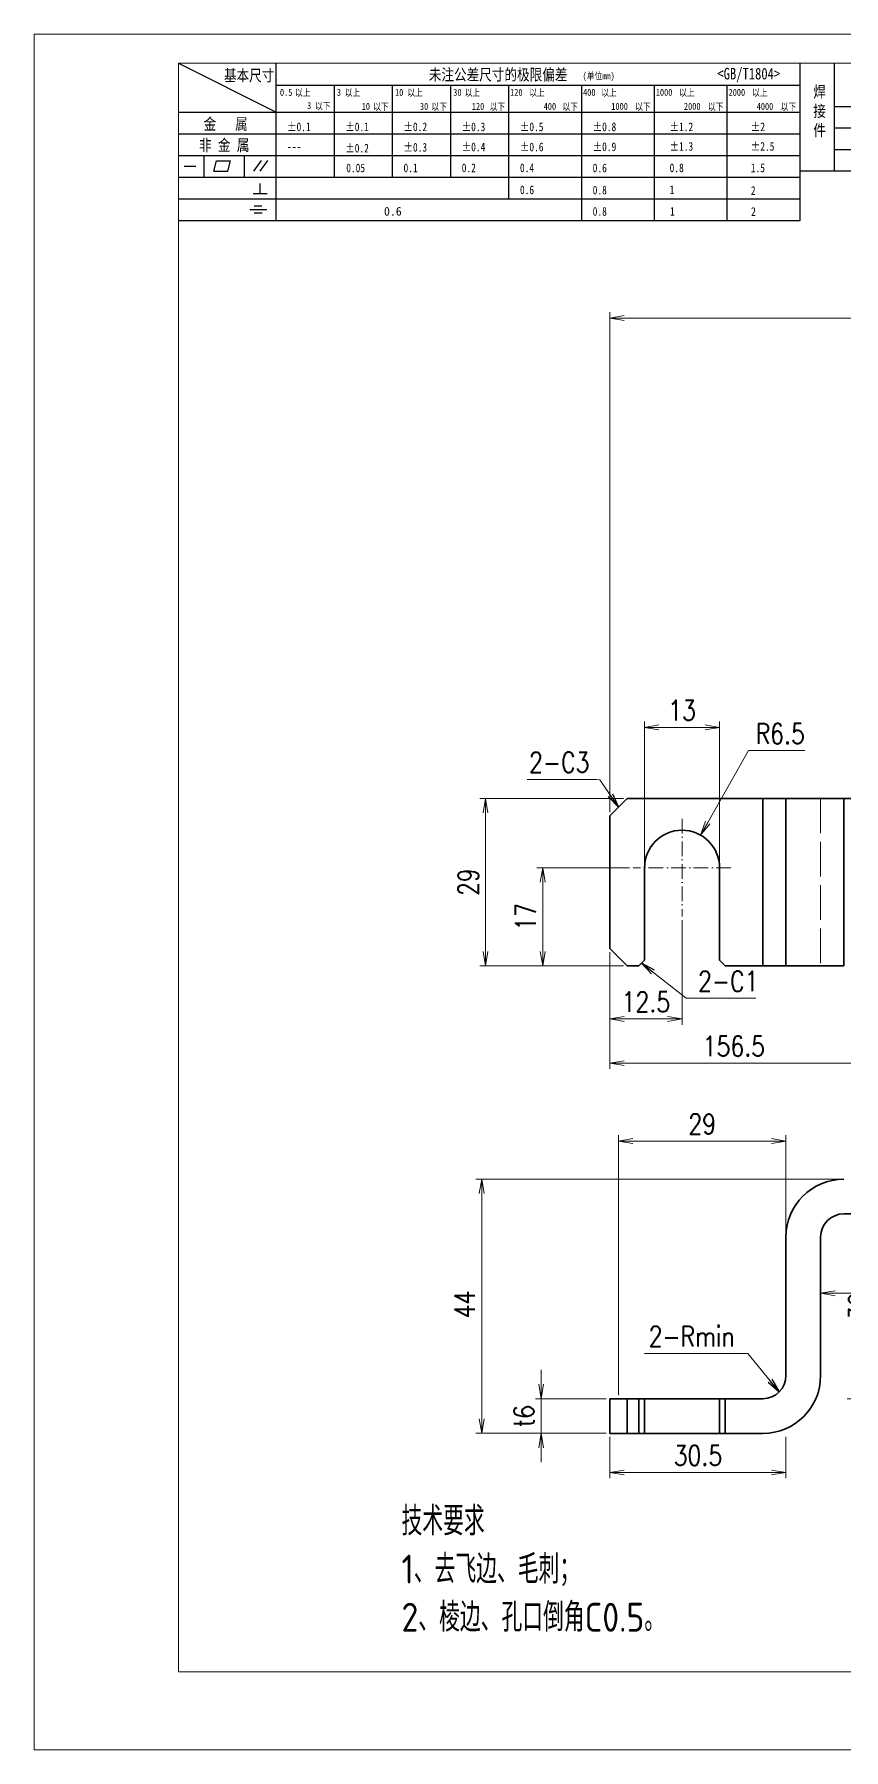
# Model space of a CAD drawing. Header units: millimetres. Extents: x -49992 to 104182, y -50696 to 36476.
# Drawn here: x -49991.8 to -49851.6, y 35659 to 35956 of the extents above; entities that cross this region are included whole.
import ezdxf

# ---------------------------------------------------------------- set-up
doc = ezdxf.new("R2010")
doc.units = ezdxf.units.MM
doc.header["$LTSCALE"] = 0.5
for name, pattern in [('AM_ISO02W050x2', [3.75, 3, -0.75]), ('AM_ISO08W050x2', [9, 6, -0.75, 1.5, -0.75]), ('DASHDOT', [18.5, 12, -3, 0.5, -3]), ('DASHED', [15, 12, -3])]:
    doc.linetypes.add(name, pattern=pattern)
for name, color, linetype, lineweight in [('中心线', 2, 'AM_ISO08W050x2', 18), ('图框', 7, 'Continuous', 18), ('标注线', 3, 'Continuous', 18), ('粗实线', 7, 'Continuous', 35), ('虚线', 1, 'AM_ISO02W050x2', 18)]:
    doc.layers.add(name, color=color, linetype=linetype, lineweight=lineweight)
doc.layers.add('图\\M+19E79\\M+195B6\\M+18E9A', color=7, linetype='Continuous')
doc.layers.add('打印', color=7, linetype='Continuous', lineweight=15, plot=False)
doc.layers.add('打印-禁用', color=7, linetype='Continuous', lineweight=15, plot=False)
doc.styles.add('DIM', font='romans.shx', dxfattribs={"width": 0.8, "bigfont": 'bigfont.shx'})
doc.styles.add('国标', font='simfang.ttf', dxfattribs={"width": 0.8})
doc.styles.add('机械长仿宋', font='gbenor.shx', dxfattribs={"height": 1, "bigfont": 'gbcbig.shx'})
doc.dimstyles.new('DEH 1-1', dxfattribs={"dimtxt": 3.5, "dimasz": 2.5, "dimexe": 1, "dimexo": 0.625, "dimgap": 1.2, "dimtad": 1, "dimtoh": 1, "dimdsep": 46, "dimtxsty": 'DIM', "dimblk": 'OPEN', "dimcen": 0, "dimclrd": 8, "dimclre": 8, "dimclrt": 2, "dimazin": 2, "dimtfac": 0.5, "dimtmove": 0, "dimatfit": 3, "dimldrblk": 'OPEN', "dimfxl": 0, "dimtolj": 2, "dimlwd": 18, "dimlwe": 18, "dimarcsym": 0})
doc.dimstyles.new('DEH 1-1$0', dxfattribs={"dimtxt": 3.5, "dimasz": 2.5, "dimexe": 1, "dimexo": 0.625, "dimgap": 1.2, "dimtad": 1, "dimzin": 9, "dimdsep": 46, "dimtxsty": 'DIM', "dimblk": 'OPEN', "dimcen": 0, "dimclrd": 8, "dimclre": 8, "dimclrt": 2, "dimazin": 2, "dimtfac": 0.5, "dimtmove": 0, "dimatfit": 3, "dimldrblk": 'OPEN', "dimfxl": 0, "dimtolj": 2, "dimlwd": 18, "dimlwe": 18, "dimarcsym": 0})
doc.dimstyles.new('DEH 1-1$4', dxfattribs={"dimtxt": 3.5, "dimasz": 2.5, "dimexe": 1, "dimexo": 0.625, "dimgap": 1.2, "dimtad": 1, "dimtoh": 1, "dimdsep": 46, "dimtxsty": 'DIM', "dimblk": 'OPEN', "dimcen": 0, "dimclrd": 8, "dimclre": 8, "dimclrt": 2, "dimazin": 2, "dimtfac": 0.5, "dimtofl": 0, "dimtmove": 0, "dimatfit": 3, "dimldrblk": 'OPEN', "dimfxl": 0, "dimtolj": 2, "dimlwd": 18, "dimlwe": 18, "dimarcsym": 0})

# ---------------------------------------------------------------- blocks, each defined once
blk = doc.blocks.new('GZDEH零件A3图框V01版')
at = {"layer": '图\\M+19E79\\M+195B6\\M+18E9A', "color": 9}
for p, q in [((2882.49, -1554.46), (2899.37, -1562.92)), ((2899.37, -1581.67), (2899.37, -1554.46)), ((2990.09, -1581.67), (2990.09, -1554.46)), ((2996.09, -1573.08), (2996.09, -1554.46)), ((2899.37, -1558.24), (2990.09, -1558.24)), ((2909.45, -1574.17), (2909.45, -1558.24)), ((2919.53, -1574.17), (2919.53, -1558.24)), ((2929.61, -1574.17), (2929.61, -1558.24)), ((2939.69, -1577.92), (2939.69, -1558.24)), ((2952.29, -1581.67), (2952.29, -1558.24)), ((2964.89, -1581.67), (2964.89, -1558.24)), ((2977.49, -1581.67), (2977.49, -1558.24)), ((2996.09, -1561.98), (3113.09, -1561.98)), ((2882.49, -1562.92), (2990.09, -1562.92)), ((2882.49, -1566.67), (2990.09, -1566.67)), ((2996.09, -1565.68), (3113.09, -1565.68)), ((2882.49, -1570.42), (2990.09, -1570.42)), ((2886.92, -1574.12), (2886.92, -1570.42)), ((2893.91, -1574.12), (2893.91, -1570.42)), ((2996.09, -1569.38), (3113.09, -1569.38)), ((2883.43, -1572.27), (2885.49, -1572.27)), ((2888.59, -1573.16), (2889.07, -1571.37)), ((2888.59, -1573.16), (2891, -1573.16)), ((2889.07, -1571.37), (2891.48, -1571.37)), ((2891, -1573.16), (2891.48, -1571.37)), ((2895.52, -1573.16), (2896.85, -1571.3)), ((2896.6, -1573.16), (2897.94, -1571.3)), ((2990.09, -1573.08), (3113.09, -1573.08)), ((2882.49, -1574.17), (2990.09, -1574.17)), ((2895.42, -1577.05), (2897.81, -1577.05)), ((2896.58, -1577.05), (2896.58, -1575.28)), ((2882.49, -1577.92), (2990.09, -1577.92)), ((2894.79, -1579.77), (2897.77, -1579.77)), ((2895.57, -1579.17), (2896.92, -1579.17)), ((2882.49, -1581.67), (2990.09, -1581.67)), ((2895.57, -1580.37), (2896.93, -1580.37))]:
    blk.add_line(p, q, dxfattribs=at)
at = {"layer": '图框', "linetype": 'Continuous'}
for p, q in [((2882.49, -1554.46), (2882.49, -1832.96)), ((3272.49, -1554.46), (2882.49, -1554.46)), ((2882.49, -1832.96), (3272.49, -1832.96))]:
    blk.add_line(p, q, dxfattribs=at)
at = {"layer": '打印-禁用', "linetype": 'Continuous'}
for p, q in [((2857.49, -1549.46), (2857.49, -1846.46)), ((3277.49, -1549.46), (2857.49, -1549.46)), ((2857.49, -1846.46), (3277.49, -1846.46))]:
    blk.add_line(p, q, dxfattribs=at)
at = {"layer": '图\\M+19E79\\M+195B6\\M+18E9A', "color": 9, "style": '国标', "width": 0.8}
for s, height, p in [('基本尺寸', 2, (2890.33, -1557.58)), ('未注公差尺寸的极限偏差', 2, (2925.81, -1557.44)), ('<GB/T1804>', 2, (2975.78, -1557.27)), ('30', 1.2, (2930.04, -1560.11)), ('金   属', 2, (2886.82, -1565.98)), ('±0.1', 1.5, (2901.27, -1566.23)), ('±0.1', 1.5, (2911.35, -1566.23)), ('±0.2', 1.5, (2921.43, -1566.23)), ('±0.3', 1.5, (2931.51, -1566.23)), ('±0.5', 1.5, (2941.59, -1566.23)), ('±0.8', 1.5, (2954.19, -1566.23)), ('±1.2', 1.5, (2967.51, -1566.23)), ('±2', 1.5, (2981.58, -1566.23)), ('非 金 属', 2, (2886.02, -1569.65)), ('±0.3', 1.5, (2921.43, -1569.77)), ('±0.4', 1.5, (2931.51, -1569.71)), ('±0.6', 1.5, (2941.59, -1569.71)), ('±0.9', 1.5, (2954.19, -1569.68)), ('±1.3', 1.5, (2967.51, -1569.62)), ('±2.5', 1.5, (2981.58, -1569.61)), ('---', 1.5, (2901.27, -1569.65)), ('±0.2', 1.5, (2911.35, -1569.92)), ('0.1', 1.5, (2921.43, -1573.34)), ('0.2', 1.5, (2931.51, -1573.33)), ('0.4', 1.5, (2941.59, -1573.33)), ('0.6', 1.5, (2954.19, -1573.35)), ('0.8', 1.5, (2967.51, -1573.33)), ('1.5', 1.5, (2981.58, -1573.34)), ('0.6', 1.5, (2941.59, -1577.14)), ('0.8', 1.5, (2954.19, -1577.17)), ('1', 1.5, (2967.51, -1577.12)), ('2', 1.5, (2981.58, -1577.26)), ('0.8', 1.5, (2954.19, -1580.87)), ('1', 1.5, (2967.59, -1580.86)), ('2', 1.5, (2981.62, -1580.89))]:
    blk.add_text(s, height=height, dxfattribs=at).set_placement(p)
at = {"layer": '图\\M+19E79\\M+195B6\\M+18E9A', "color": 9, "lineweight": 15, "style": '国标', "width": 0.8}
for s, p in [('(单位mm)', (2952.44, -1557.27)), ('0.5', (2900.03, -1560.11)), ('以上', (2902.64, -1560.16)), ('3', (2909.88, -1560.11)), ('以上', (2911.25, -1560.16)), ('10', (2919.96, -1560.11)), ('以上', (2922.09, -1560.16)), ('以上', (2932.02, -1560.16)), ('120', (2939.88, -1560.11)), ('以上', (2943.21, -1560.16)), ('400', (2952.52, -1560.11)), ('以上', (2955.68, -1560.16)), ('1000', (2965.12, -1560.11)), ('以上', (2969.16, -1560.16)), ('2000', (2977.72, -1560.11)), ('以上', (2981.8, -1560.16)), ('3', (2904.73, -1562.41)), ('以下', (2906.1, -1562.46)), ('10', (2914.19, -1562.54)), ('以下', (2916.18, -1562.59)), ('30', (2924.27, -1562.54)), ('以下', (2926.26, -1562.59)), ('120', (2933.26, -1562.54)), ('以下', (2936.34, -1562.59)), ('400', (2945.7, -1562.54)), ('以下', (2948.94, -1562.59)), ('1000', (2957.41, -1562.54)), ('以下', (2961.54, -1562.59)), ('2000', (2969.99, -1562.54)), ('以下', (2974.14, -1562.59)), ('4000', (2982.59, -1562.54)), ('以下', (2986.74, -1562.59))]:
    blk.add_text(s, height=1.2, dxfattribs=at).set_placement(p)
at = {"layer": '图\\M+19E79\\M+195B6\\M+18E9A', "color": 9, "lineweight": 13, "style": '国标'}
blk.add_text('0.6', height=1.5, dxfattribs=at).set_placement((2918.05, -1580.85))
at = {"layer": '图\\M+19E79\\M+195B6\\M+18E9A', "color": 9, "insert": (2992.39, -1558.41), "char_height": 2, "width": 3.1877, "attachment_point": 1, "style": '国标'}
blk.add_mtext('焊\\P接\\P件', dxfattribs=at)
at = {"layer": '图\\M+19E79\\M+195B6\\M+18E9A', "color": 9, "insert": (2911.51, -1573.37), "char_height": 1.5, "attachment_point": 7, "style": '国标'}
blk.add_mtext_dynamic_manual_height_columns('0.05', width=5.1982, gutter_width=12.5, heights=[0], dxfattribs=at)
blk = doc.blocks.new('DEH A3')
at = {"layer": '图框'}
blk.add_blockref('GZDEH零件A3图框V01版', (-2857.49, 1846.46), dxfattribs=at)
blk = doc.blocks.new('_Open')
at = {"color": 0, "linetype": 'ByBlock', "lineweight": -2}
for p, q in [((-1, 0.17), (0, 0)), ((-1, -0.17), (0, 0)), ((0, 0), (-1, 0))]:
    blk.add_line(p, q, dxfattribs=at)
blk = doc.blocks.new('*D41')
at = {"layer": 'Defpoints', "color": 0, "transparency": 16777216}
for p in [(-49861.58, 35764.33), (-49861.58, 35747.73), (-49890.58, 35719.73)]:
    blk.add_point(p, dxfattribs=at)
at = {"layer": '标注线', "color": 8, "lineweight": 18, "transparency": 16777216}
for p, q in [((-49890.58, 35720.35), (-49890.58, 35765.33)), ((-49861.58, 35748.35), (-49861.58, 35765.33)), ((-49888.08, 35764.33), (-49864.08, 35764.33))]:
    blk.add_line(p, q, dxfattribs=at)
at = {"layer": '标注线', "color": 8, "lineweight": 18, "transparency": 16777216, "xscale": 2.5, "yscale": 2.5, "zscale": 2.5, "rotation": 180}
blk.add_blockref('_Open', (-49890.58, 35764.33), dxfattribs=at)
at = {"layer": '标注线', "color": 8, "lineweight": 18, "transparency": 16777216, "xscale": 2.5, "yscale": 2.5, "zscale": 2.5}
blk.add_blockref('_Open', (-49861.58, 35764.33), dxfattribs=at)
at = {"layer": '标注线', "color": 2, "transparency": 16777216, "insert": (-49876.08, 35767.28), "char_height": 3.5, "attachment_point": 5, "style": 'DIM'}
blk.add_mtext('\\A2;29', dxfattribs=at)
blk = doc.blocks.new('*D42')
at = {"layer": 'Defpoints', "color": 0, "transparency": 16777216}
for p in [(-49892.08, 35719.73), (-49903.98, 35713.73), (-49892.08, 35713.73)]:
    blk.add_point(p, dxfattribs=at)
at = {"layer": '标注线', "color": 8, "lineweight": 18, "transparency": 16777216}
for p, q in [((-49903.98, 35722.23), (-49903.98, 35724.73)), ((-49892.71, 35719.73), (-49904.98, 35719.73)), ((-49903.98, 35719.73), (-49903.98, 35713.73)), ((-49892.71, 35713.73), (-49904.98, 35713.73)), ((-49903.98, 35711.23), (-49903.98, 35708.73))]:
    blk.add_line(p, q, dxfattribs=at)
at = {"layer": '标注线', "color": 8, "lineweight": 18, "transparency": 16777216, "xscale": 2.5, "yscale": 2.5, "zscale": 2.5}
for p, rotation in [((-49903.98, 35719.73), 270), ((-49903.98, 35713.73), 90)]:
    blk.add_blockref('_Open', p, dxfattribs=dict(at, rotation=rotation))
at = {"layer": '标注线', "color": 2, "transparency": 16777216, "insert": (-49906.93, 35716.73), "char_height": 3.5, "attachment_point": 5, "rotation": 90, "style": 'DIM'}
blk.add_mtext('\\A2;t6', dxfattribs=at)
blk = doc.blocks.new('*D43')
at = {"layer": 'Defpoints', "color": 0, "transparency": 16777216}
for p in [(-49914.26, 35757.73), (-49851.58, 35757.73), (-49892.08, 35713.73)]:
    blk.add_point(p, dxfattribs=at)
at = {"layer": '标注线', "color": 8, "lineweight": 18, "transparency": 16777216}
for p, q in [((-49852.21, 35757.73), (-49915.26, 35757.73)), ((-49914.26, 35716.23), (-49914.26, 35755.23)), ((-49892.71, 35713.73), (-49915.26, 35713.73))]:
    blk.add_line(p, q, dxfattribs=at)
at = {"layer": '标注线', "color": 8, "lineweight": 18, "transparency": 16777216, "xscale": 2.5, "yscale": 2.5, "zscale": 2.5}
for p, rotation in [((-49914.26, 35757.73), 90), ((-49914.26, 35713.73), 270)]:
    blk.add_blockref('_Open', p, dxfattribs=dict(at, rotation=rotation))
at = {"layer": '标注线', "color": 2, "transparency": 16777216, "insert": (-49917.21, 35736.05), "char_height": 3.5, "attachment_point": 5, "rotation": 90, "style": 'DIM'}
blk.add_mtext('\\A2;44', dxfattribs=at)
blk = doc.blocks.new('*D44')
at = {"layer": 'Defpoints', "color": 0, "transparency": 16777216}
for p in [(-49913.62, 35823.66), (-49889.08, 35823.66), (-49889.08, 35794.66)]:
    blk.add_point(p, dxfattribs=at)
at = {"layer": '标注线', "color": 8, "lineweight": 18, "transparency": 16777216}
for p, q in [((-49889.71, 35823.66), (-49914.62, 35823.66)), ((-49913.62, 35797.16), (-49913.62, 35821.16)), ((-49889.71, 35794.66), (-49914.62, 35794.66))]:
    blk.add_line(p, q, dxfattribs=at)
at = {"layer": '标注线', "color": 8, "lineweight": 18, "transparency": 16777216, "xscale": 2.5, "yscale": 2.5, "zscale": 2.5}
for p, rotation in [((-49913.62, 35823.66), 90), ((-49913.62, 35794.66), 270)]:
    blk.add_blockref('_Open', p, dxfattribs=dict(at, rotation=rotation))
at = {"layer": '标注线', "color": 2, "transparency": 16777216, "insert": (-49916.57, 35809.16), "char_height": 3.5, "attachment_point": 5, "rotation": 90, "style": 'DIM'}
blk.add_mtext('\\A2;29', dxfattribs=at)
blk = doc.blocks.new('*D45')
at = {"layer": 'Defpoints', "color": 0, "transparency": 16777216}
for p in [(-49903.7, 35811.66), (-49888.03, 35811.66), (-49889.08, 35794.66)]:
    blk.add_point(p, dxfattribs=at)
at = {"layer": '标注线', "color": 8, "lineweight": 18, "transparency": 16777216}
for p, q in [((-49888.66, 35811.66), (-49904.7, 35811.66)), ((-49903.7, 35797.16), (-49903.7, 35809.16)), ((-49889.71, 35794.66), (-49904.7, 35794.66))]:
    blk.add_line(p, q, dxfattribs=at)
at = {"layer": '标注线', "color": 8, "lineweight": 18, "transparency": 16777216, "xscale": 2.5, "yscale": 2.5, "zscale": 2.5}
for p, rotation in [((-49903.7, 35811.66), 90), ((-49903.7, 35794.66), 270)]:
    blk.add_blockref('_Open', p, dxfattribs=dict(at, rotation=rotation))
at = {"layer": '标注线', "color": 2, "transparency": 16777216, "insert": (-49906.65, 35803.16), "char_height": 3.5, "attachment_point": 5, "rotation": 90, "style": 'DIM'}
blk.add_mtext('\\A2;17', dxfattribs=at)
blk = doc.blocks.new('*D46')
at = {"layer": 'Defpoints', "color": 0, "transparency": 16777216}
for p in [(-49879.58, 35803.21), (-49892.08, 35797.66), (-49879.58, 35785.48)]:
    blk.add_point(p, dxfattribs=at)
at = {"layer": '标注线', "color": 8, "lineweight": 18, "transparency": 16777216}
for p, q in [((-49879.58, 35802.59), (-49879.58, 35784.48)), ((-49892.08, 35797.04), (-49892.08, 35784.48)), ((-49889.58, 35785.48), (-49882.08, 35785.48))]:
    blk.add_line(p, q, dxfattribs=at)
at = {"layer": '标注线', "color": 8, "lineweight": 18, "transparency": 16777216, "xscale": 2.5, "yscale": 2.5, "zscale": 2.5, "rotation": 180}
blk.add_blockref('_Open', (-49892.08, 35785.48), dxfattribs=at)
at = {"layer": '标注线', "color": 8, "lineweight": 18, "transparency": 16777216, "xscale": 2.5, "yscale": 2.5, "zscale": 2.5}
blk.add_blockref('_Open', (-49879.58, 35785.48), dxfattribs=at)
at = {"layer": '标注线', "color": 2, "transparency": 16777216, "insert": (-49885.83, 35788.43), "char_height": 3.5, "attachment_point": 5, "style": 'DIM'}
blk.add_mtext('\\A2;12.5', dxfattribs=at)
blk = doc.blocks.new('*D47')
at = {"layer": 'Defpoints', "color": 0, "transparency": 16777216}
for p in [(-49873.08, 35835.96), (-49886.08, 35795.66), (-49873.08, 35795.66)]:
    blk.add_point(p, dxfattribs=at)
at = {"layer": '标注线', "color": 8, "lineweight": 18, "transparency": 16777216}
for p, q in [((-49886.08, 35796.29), (-49886.08, 35836.96)), ((-49873.08, 35796.29), (-49873.08, 35836.96)), ((-49883.58, 35835.96), (-49875.58, 35835.96))]:
    blk.add_line(p, q, dxfattribs=at)
at = {"layer": '标注线', "color": 8, "lineweight": 18, "transparency": 16777216, "xscale": 2.5, "yscale": 2.5, "zscale": 2.5, "rotation": 180}
blk.add_blockref('_Open', (-49886.08, 35835.96), dxfattribs=at)
at = {"layer": '标注线', "color": 8, "lineweight": 18, "transparency": 16777216, "xscale": 2.5, "yscale": 2.5, "zscale": 2.5}
blk.add_blockref('_Open', (-49873.08, 35835.96), dxfattribs=at)
at = {"layer": '标注线', "color": 2, "transparency": 16777216, "insert": (-49879.58, 35838.91), "char_height": 3.5, "attachment_point": 5, "style": 'DIM'}
blk.add_mtext('\\A2;13', dxfattribs=at)
blk = doc.blocks.new('*D48')
at = {"layer": 'Defpoints', "color": 0, "transparency": 16777216}
for p in [(-49892.08, 35797.66), (-49735.58, 35794.66), (-49735.58, 35777.82)]:
    blk.add_point(p, dxfattribs=at)
at = {"layer": '标注线', "color": 8, "lineweight": 18, "transparency": 16777216}
for p, q in [((-49892.08, 35797.04), (-49892.08, 35776.82)), ((-49735.58, 35794.04), (-49735.58, 35776.82)), ((-49889.58, 35777.82), (-49738.08, 35777.82))]:
    blk.add_line(p, q, dxfattribs=at)
at = {"layer": '标注线', "color": 8, "lineweight": 18, "transparency": 16777216, "xscale": 2.5, "yscale": 2.5, "zscale": 2.5, "rotation": 180}
blk.add_blockref('_Open', (-49892.08, 35777.82), dxfattribs=at)
at = {"layer": '标注线', "color": 8, "lineweight": 18, "transparency": 16777216, "xscale": 2.5, "yscale": 2.5, "zscale": 2.5}
blk.add_blockref('_Open', (-49735.58, 35777.82), dxfattribs=at)
at = {"layer": '标注线', "color": 2, "transparency": 16777216, "insert": (-49870.6, 35780.77), "char_height": 3.5, "attachment_point": 5, "style": 'DIM'}
blk.add_mtext('\\A2;156.5', dxfattribs=at)
blk = doc.blocks.new('*D50')
at = {"layer": 'Defpoints', "color": 0, "transparency": 16777216}
for p in [(-49755.58, 35906.83), (-49755.58, 35878.51), (-49892.08, 35820.66)]:
    blk.add_point(p, dxfattribs=at)
at = {"layer": '标注线', "color": 8, "lineweight": 18, "transparency": 16777216}
for p, q in [((-49892.08, 35821.29), (-49892.08, 35907.83)), ((-49755.58, 35879.14), (-49755.58, 35907.83)), ((-49889.58, 35906.83), (-49758.08, 35906.83))]:
    blk.add_line(p, q, dxfattribs=at)
at = {"layer": '标注线', "color": 8, "lineweight": 18, "transparency": 16777216, "xscale": 2.5, "yscale": 2.5, "zscale": 2.5, "rotation": 180}
blk.add_blockref('_Open', (-49892.08, 35906.83), dxfattribs=at)
at = {"layer": '标注线', "color": 8, "lineweight": 18, "transparency": 16777216, "xscale": 2.5, "yscale": 2.5, "zscale": 2.5}
blk.add_blockref('_Open', (-49755.58, 35906.83), dxfattribs=at)
at = {"layer": '标注线', "color": 2, "transparency": 16777216, "insert": (-49823.83, 35909.78), "char_height": 3.5, "attachment_point": 5, "style": 'DIM'}
blk.add_mtext('\\A2;136.5', dxfattribs=at)
blk = doc.blocks.new('*D51')
at = {"layer": 'Defpoints', "color": 0, "transparency": 16777216}
for p in [(-49876.37, 35817.31), (-49879.58, 35811.66)]:
    blk.add_point(p, dxfattribs=at)
at = {"layer": '标注线', "color": 8, "lineweight": 18, "transparency": 16777216}
for p, q in [((-49868.05, 35831.93), (-49875.13, 35819.48)), ((-49858.31, 35831.93), (-49868.05, 35831.93))]:
    blk.add_line(p, q, dxfattribs=at)
at = {"layer": '标注线', "color": 8, "lineweight": 18, "transparency": 16777216, "xscale": 2.5, "yscale": 2.5, "zscale": 2.5, "rotation": 240.3577696953972}
blk.add_blockref('_Open', (-49876.37, 35817.31), dxfattribs=at)
at = {"layer": '标注线', "color": 2, "transparency": 16777216, "insert": (-49862.58, 35834.88), "char_height": 3.5, "attachment_point": 5, "style": 'DIM'}
blk.add_mtext('\\A2;R6.5', dxfattribs=at)
blk = doc.blocks.new('*D128')
at = {"layer": 'Defpoints', "color": 0, "transparency": 16777216}
for p in [(-49892.08, 35713.73), (-49861.58, 35713.73), (-49861.58, 35706.95)]:
    blk.add_point(p, dxfattribs=at)
at = {"layer": '标注线', "color": 8, "lineweight": 18, "transparency": 16777216}
for p, q in [((-49892.08, 35713.1), (-49892.08, 35705.95)), ((-49861.58, 35713.1), (-49861.58, 35705.95)), ((-49889.58, 35706.95), (-49864.08, 35706.95))]:
    blk.add_line(p, q, dxfattribs=at)
at = {"layer": '标注线', "color": 8, "lineweight": 18, "transparency": 16777216, "xscale": 2.5, "yscale": 2.5, "zscale": 2.5, "rotation": 180}
blk.add_blockref('_Open', (-49892.08, 35706.95), dxfattribs=at)
at = {"layer": '标注线', "color": 8, "lineweight": 18, "transparency": 16777216, "xscale": 2.5, "yscale": 2.5, "zscale": 2.5}
blk.add_blockref('_Open', (-49861.58, 35706.95), dxfattribs=at)
at = {"layer": '标注线', "color": 2, "transparency": 16777216, "insert": (-49876.83, 35709.9), "char_height": 3.5, "attachment_point": 5, "style": 'DIM'}
blk.add_mtext('\\A2;30.5', dxfattribs=at)
blk = doc.blocks.new('*D129')
at = {"layer": 'Defpoints', "color": 0, "transparency": 16777216}
for p in [(-49851.58, 35751.73), (-49851.58, 35719.73), (-49846.01, 35719.73)]:
    blk.add_point(p, dxfattribs=at)
at = {"layer": '标注线', "color": 8, "lineweight": 18, "transparency": 16777216}
for p, q in [((-49850.96, 35751.73), (-49845.01, 35751.73)), ((-49846.01, 35749.23), (-49846.01, 35722.23)), ((-49850.96, 35719.73), (-49845.01, 35719.73))]:
    blk.add_line(p, q, dxfattribs=at)
at = {"layer": '标注线', "color": 8, "lineweight": 18, "transparency": 16777216, "xscale": 2.5, "yscale": 2.5, "zscale": 2.5}
for p, rotation in [((-49846.01, 35751.73), 90), ((-49846.01, 35719.73), 270)]:
    blk.add_blockref('_Open', p, dxfattribs=dict(at, rotation=rotation))
at = {"layer": '标注线', "color": 2, "transparency": 16777216, "insert": (-49848.96, 35735.73), "char_height": 3.5, "attachment_point": 5, "rotation": 90, "style": 'DIM'}
blk.add_mtext('\\A2;32', dxfattribs=at)
blk = doc.blocks.new('*D130')
at = {"layer": 'Defpoints', "color": 0, "transparency": 16777216}
for p in [(-49855.58, 35747.73), (-49705.58, 35747.73), (-49705.58, 35737.98)]:
    blk.add_point(p, dxfattribs=at)
at = {"layer": '标注线', "color": 8, "lineweight": 18, "transparency": 16777216}
for p, q in [((-49855.58, 35747.1), (-49855.58, 35736.98)), ((-49705.58, 35747.1), (-49705.58, 35736.98)), ((-49853.08, 35737.98), (-49708.08, 35737.98))]:
    blk.add_line(p, q, dxfattribs=at)
at = {"layer": '标注线', "color": 8, "lineweight": 18, "transparency": 16777216, "xscale": 2.5, "yscale": 2.5, "zscale": 2.5, "rotation": 180}
blk.add_blockref('_Open', (-49855.58, 35737.98), dxfattribs=at)
at = {"layer": '标注线', "color": 8, "lineweight": 18, "transparency": 16777216, "xscale": 2.5, "yscale": 2.5, "zscale": 2.5}
blk.add_blockref('_Open', (-49705.58, 35737.98), dxfattribs=at)
at = {"layer": '标注线', "color": 2, "transparency": 16777216, "insert": (-49780.58, 35740.93), "char_height": 3.5, "attachment_point": 5, "style": 'DIM'}
blk.add_mtext('\\A2;150', dxfattribs=at)

msp = doc.modelspace()

# ---------------------------------------------------------------- linework, layer by layer
at = {"layer": '中心线', "linetype": 'DASHDOT', "ltscale": 0.422501}
msp.add_line((-49879.582, 35820.111), (-49879.582, 35803.211), dxfattribs=at)
at = {"layer": '中心线', "linetype": 'DASHDOT', "ltscale": 0.422498}
msp.add_line((-49871.132, 35811.661), (-49888.032, 35811.661), dxfattribs=at)
at = {"layer": '打印'}
msp.add_lwpolyline([(-49991.75, 35955.955), (-49571.75, 35955.955), (-49571.75, 35658.955), (-49991.75, 35658.955)], close=True, dxfattribs=at)
at = {"layer": '粗实线', "ltscale": 0.106066}
for p, q in [((-49889.082, 35823.661), (-49892.082, 35820.661)), ((-49889.082, 35794.661), (-49892.082, 35797.661))]:
    msp.add_line(p, q, dxfattribs=at)
at = {"layer": '粗实线'}
for p, q in [((-49865.582, 35823.661), (-49889.082, 35823.661)), ((-49865.582, 35794.661), (-49865.582, 35823.661)), ((-49861.582, 35794.661), (-49861.582, 35823.661)), ((-49775.582, 35823.661), (-49851.582, 35823.661)), ((-49851.582, 35794.661), (-49851.582, 35823.661)), ((-49892.082, 35797.661), (-49892.082, 35820.661)), ((-49851.582, 35751.728), (-49735.582, 35751.728)), ((-49861.582, 35723.728), (-49861.582, 35747.728)), ((-49855.582, 35747.728), (-49855.582, 35723.728))]:
    msp.add_line(p, q, dxfattribs=at)
at = {"layer": '粗实线', "ltscale": 0.1}
for p, q in [((-49865.582, 35823.661), (-49861.582, 35823.661)), ((-49861.582, 35794.661), (-49865.582, 35794.661))]:
    msp.add_line(p, q, dxfattribs=at)
at = {"layer": '粗实线', "ltscale": 0.25}
for p, q in [((-49861.582, 35823.661), (-49851.582, 35823.661)), ((-49851.582, 35794.661), (-49861.582, 35794.661))]:
    msp.add_line(p, q, dxfattribs=at)
at = {"layer": '粗实线', "ltscale": 0.4}
for p, q in [((-49886.082, 35795.661), (-49886.082, 35811.661)), ((-49873.082, 35811.661), (-49873.082, 35795.661))]:
    msp.add_line(p, q, dxfattribs=at)
at = {"layer": '粗实线', "ltscale": 0.05}
for p, q in [((-49887.082, 35794.661), (-49889.082, 35794.661)), ((-49887.082, 35719.728), (-49889.082, 35719.728)), ((-49887.082, 35713.728), (-49889.082, 35713.728))]:
    msp.add_line(p, q, dxfattribs=at)
at = {"layer": '粗实线', "ltscale": 0.035355}
for p, q in [((-49886.082, 35795.661), (-49887.082, 35794.661)), ((-49872.082, 35794.661), (-49873.082, 35795.661))]:
    msp.add_line(p, q, dxfattribs=at)
at = {"layer": '粗实线', "ltscale": 0.1625}
for p, q in [((-49865.582, 35794.661), (-49872.082, 35794.661)), ((-49865.582, 35719.728), (-49872.082, 35719.728)), ((-49865.582, 35713.728), (-49872.082, 35713.728))]:
    msp.add_line(p, q, dxfattribs=at)
at = {"layer": '粗实线', "ltscale": 0.075}
for p, q in [((-49889.082, 35719.728), (-49892.082, 35719.728)), ((-49889.082, 35713.728), (-49892.082, 35713.728))]:
    msp.add_line(p, q, dxfattribs=at)
at = {"layer": '粗实线', "ltscale": 0.15}
for p, q in [((-49892.082, 35719.728), (-49892.082, 35713.728)), ((-49889.082, 35719.728), (-49889.082, 35713.728)), ((-49887.082, 35713.728), (-49887.082, 35719.728)), ((-49886.082, 35713.728), (-49886.082, 35719.728)), ((-49873.082, 35713.728), (-49873.082, 35719.728)), ((-49872.082, 35713.728), (-49872.082, 35719.728))]:
    msp.add_line(p, q, dxfattribs=at)
at = {"layer": '粗实线', "ltscale": 0.025}
for p, q in [((-49886.082, 35719.728), (-49887.082, 35719.728)), ((-49872.082, 35719.728), (-49873.082, 35719.728)), ((-49886.082, 35713.728), (-49887.082, 35713.728)), ((-49872.082, 35713.728), (-49873.082, 35713.728))]:
    msp.add_line(p, q, dxfattribs=at)
at = {"layer": '粗实线', "ltscale": 0.325}
for p, q in [((-49873.082, 35719.728), (-49886.082, 35719.728)), ((-49873.082, 35713.728), (-49886.082, 35713.728))]:
    msp.add_line(p, q, dxfattribs=at)
at = {"layer": '粗实线'}
for centre, radius, start, end in [((-49879.582, 35811.661), 6.5, 0, 180), ((-49851.582, 35747.728), 10, 90, 180), ((-49851.582, 35747.728), 4, 90, 180), ((-49865.582, 35723.728), 10, 270, 0), ((-49865.582, 35723.728), 4, 270, 0)]:
    msp.add_arc(centre, radius, start, end, dxfattribs=at)
at = {"layer": '虚线', "linetype": 'DASHED'}
for p, q in [((-49865.582, 35823.661), (-49865.582, 35794.661)), ((-49855.582, 35823.661), (-49855.582, 35794.661)), ((-49851.582, 35823.661), (-49851.582, 35794.661))]:
    msp.add_line(p, q, dxfattribs=at)
at = {"layer": '虚线', "linetype": 'DASHED', "ltscale": 0.15}
msp.add_line((-49889.082, 35719.728), (-49889.082, 35713.728), dxfattribs=at)

# ---------------------------------------------------------------- block references
at = {"layer": '图框'}
msp.add_blockref('DEH A3', (-49991.75, 35658.955), dxfattribs=at)

# ---------------------------------------------------------------- texts
at = {"layer": '标注线', "color": 2}
for s, insert, char_height, width, attachment_point, style in [('\\A2;2-C3', (-49895.617, 35828.156), 3.5, 15.1608, 9, 'DIM'), ('\\A2;2-C1', (-49876.795, 35790.26), 3.5, 15.1608, 7, 'DIM'), ('\\A2;2-Rmin', (-49870.485, 35728.765), 3.5, 15.1608, 9, 'DIM'), ('\\A2;技术要求\\P1、去飞边、毛刺；\\P2、棱边、孔口倒角C0.5。', (-49928.157, 35679.338), 5, 114.82461, 7, '机械长仿宋')]:
    msp.add_mtext(s, dxfattribs=dict(at, insert=insert, char_height=char_height, width=width, attachment_point=attachment_point, style=style))

# ---------------------------------------------------------------- dimensions: what is measured, and where the dimension line sits
at = {"layer": '标注线'}
for base, p1, p2, picture, middle in [((-49755.582, 35906.831), (-49892.082, 35820.661), (-49755.582, 35878.511), '*D50', (-49823.832, 35909.781)), ((-49861.582, 35764.325), (-49890.582, 35719.728), (-49861.582, 35747.728), '*D41', (-49876.082, 35767.275)), ((-49705.582, 35737.98), (-49855.582, 35747.728), (-49705.582, 35747.728), '*D130', (-49780.582, 35740.93)), ((-49861.582, 35706.954), (-49892.082, 35713.728), (-49861.582, 35713.728), '*D128', (-49876.832, 35709.904))]:
    dim = msp.add_linear_dim(base=base, p1=p1, p2=p2, dimstyle='DEH 1-1$0', dxfattribs=at)
    dim.commit()
    dim.dimension.update_dxf_attribs({"geometry": picture, "text_midpoint": middle})
for base, p1, p2, picture, middle in [((-49873.082, 35835.963), (-49886.082, 35795.661), (-49873.082, 35795.661), '*D47', (-49879.582, 35835.963)), ((-49879.582, 35785.476), (-49892.082, 35797.661), (-49879.582, 35803.211), '*D46', (-49885.832, 35785.476)), ((-49735.582, 35777.817), (-49892.082, 35797.661), (-49735.582, 35794.661), '*D48', (-49870.599, 35777.817))]:
    dim = msp.add_linear_dim(base=base, p1=p1, p2=p2, dimstyle='DEH 1-1$0', dxfattribs=at)
    dim.commit()
    dim.dimension.update_dxf_attribs({"geometry": picture, "text_midpoint": middle, "dimtype": 160})
dim = msp.add_radius_dim(center=(-49879.582, 35811.661), mpoint=(-49876.368, 35817.31), dimstyle='DEH 1-1$4', dxfattribs=at)
dim.commit()
dim.dimension.update_dxf_attribs({"geometry": '*D51', "text_midpoint": (-49862.579, 35831.934), "dimtype": 164})
for base, p1, p2, picture, middle in [((-49913.619, 35823.661), (-49889.082, 35794.661), (-49889.082, 35823.661), '*D44', (-49916.569, 35809.161)), ((-49903.702, 35811.661), (-49889.082, 35794.661), (-49888.032, 35811.661), '*D45', (-49906.652, 35803.161)), ((-49846.008, 35719.728), (-49851.582, 35751.728), (-49851.582, 35719.728), '*D129', (-49848.958, 35735.728))]:
    dim = msp.add_linear_dim(base=base, p1=p1, p2=p2, angle=90, dimstyle='DEH 1-1$0', dxfattribs=at)
    dim.commit()
    dim.dimension.update_dxf_attribs({"geometry": picture, "text_midpoint": middle})
dim = msp.add_linear_dim(base=(-49914.256, 35757.728), p1=(-49892.082, 35713.728), p2=(-49851.582, 35757.728), angle=90, dimstyle='DEH 1-1$0', dxfattribs=at)
dim.commit()
dim.dimension.update_dxf_attribs({"geometry": '*D43', "text_midpoint": (-49914.256, 35736.052), "dimtype": 160})
dim = msp.add_linear_dim(base=(-49903.982, 35713.728), p1=(-49892.082, 35719.728), p2=(-49892.082, 35713.728), angle=90, dimstyle='DEH 1-1$0', override={"dimpost": 't<>'}, dxfattribs=at)
dim.commit()
dim.dimension.update_dxf_attribs({"geometry": '*D42', "text_midpoint": (-49903.982, 35716.728), "dimtype": 160})

# ---------------------------------------------------------------- leaders
at = {"layer": '标注线', "annotation_type": 0, "has_hookline": 1}
for points, hookline_direction, text_width in [([(-49890.582, 35822.161), (-49893.818, 35826.896), (-49894.417, 35826.956)], 1, 10.8), ([(-49886.582, 35795.161), (-49878.889, 35789.06), (-49877.995, 35789.06)], 0, 10), ([(-49862.754, 35720.899), (-49868.196, 35727.565), (-49869.285, 35727.565)], 1, 15.6)]:
    msp.add_leader(points, dimstyle='DEH 1-1', override={"dimgap": 1.2, "dimtad": 1}, dxfattribs=dict(at, hookline_direction=hookline_direction, text_width=text_width))

doc.saveas('drawing.dxf')
